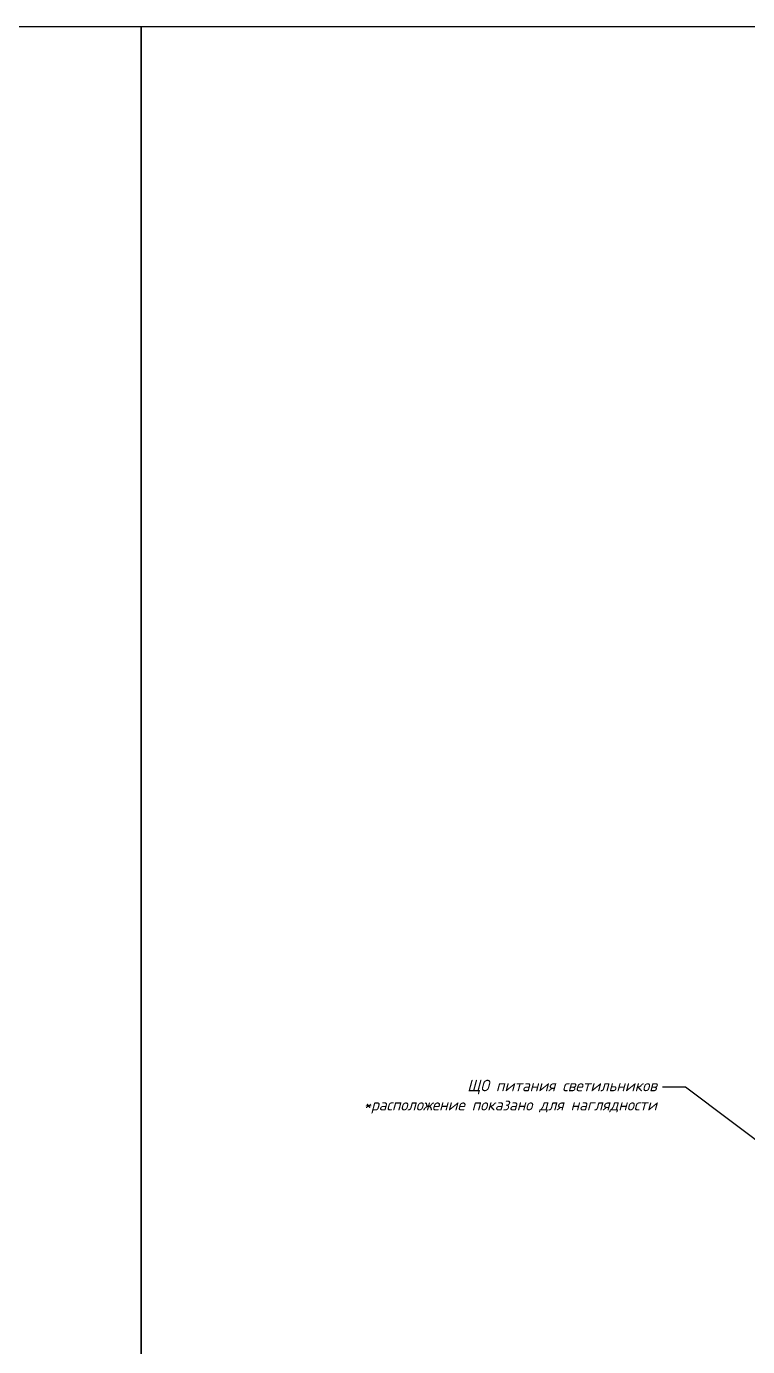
# Model space of a CAD drawing. Header units: millimetres. Extents: x -4896 to 62463, y -11301 to 6998.
# Drawn here: x 39212 to 44227, y -2182 to 6998 of the extents above; entities that cross this region are included whole.
import ezdxf
from ezdxf import colors
from ezdxf.entities.mleader import LeaderData, LeaderLine
from ezdxf.math import Vec2, Vec3

# ---------------------------------------------------------------- set-up
doc = ezdxf.new("R2010")
doc.units = ezdxf.units.MM
doc.layers.add('Лист', color=74, linetype='Continuous')
doc.layers.add('Рамка', color=250, linetype='Continuous')
doc.styles.add('Мой новый', font='isocpeur.ttf', dxfattribs={"width": 0.955, "oblique": 15})

msp = doc.modelspace()

# ---------------------------------------------------------------- linework, layer by layer
at = {"layer": 'Лист', "color": 4}
for points in [[(17557.2, 6997.8), (40009.9, 6997.8), (40009.9, -11301), (17557.2, -11301)], [(40009.9, 6997.8), (62462.7, 6997.8), (62462.7, -11301), (40009.9, -11301)]]:
    msp.add_lwpolyline(points, close=True, dxfattribs=at)

# ---------------------------------------------------------------- leaders
at = {"layer": 'Рамка', "color": 0}
ml = msp.add_multileader_mtext('Standard', dxfattribs=at)
ml.set_content('ЩО питания светильников\\P*расположение показано для наглядности', style='Мой новый')
ml.set_leader_properties()
ml.build(insert=Vec2(0, 0))
ml.multileader.update_dxf_attribs({"arrow_head_size": 80, "scale": 20})
ctx = ml.context
ctx.base_point, ctx.scale, ctx.char_height, ctx.arrow_head_size, ctx.landing_gap_size, ctx.plane_origin = Vec3(41492, -378.8), 20, 80, 80, 40, Vec3(44676.2, -1043.3)
ctx.text_align_type = 2
notes = []
notes.append((ctx, [(0, (1, 1, 0), (43796.2, -378.8), (-1, 0), 160, [(0, [(44676.2, -1043.3)], 0, [])])]))
ctx.mtext.insert, ctx.mtext.alignment, ctx.mtext.flow_direction = Vec3(43596.2, -326.8), 3, 5
for ctx, leaders in notes:
    for number, flags, end, landing, length, lines in leaders:
        leader = LeaderData()
        leader.index, (leader.has_last_leader_line, leader.has_dogleg_vector, leader.attachment_direction) = number, flags
        leader.last_leader_point, leader.dogleg_vector, leader.dogleg_length = Vec3(end), Vec3(landing), length
        for number, points, colour, breaks in lines:
            line = LeaderLine()
            line.index, line.vertices, line.color, line.breaks = number, Vec3.list(points), colors.encode_raw_color(colour), breaks
            leader.lines.append(line)
        ctx.leaders.append(leader)

doc.saveas('drawing.dxf')
